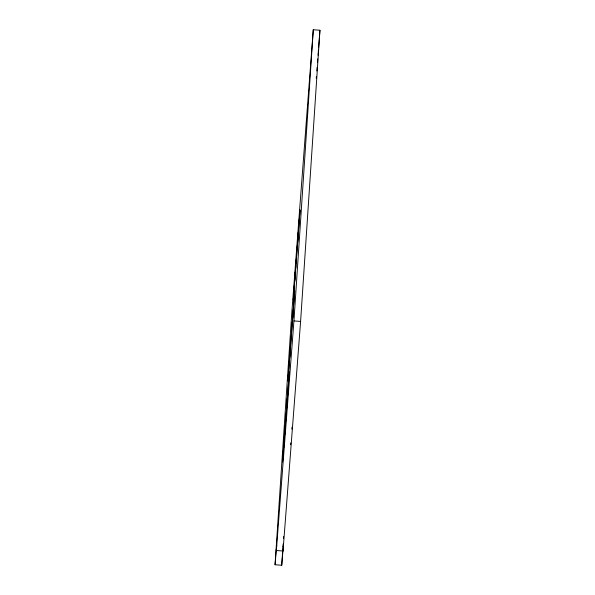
<?xml version="1.0" encoding="UTF-8"?>
<svg xmlns="http://www.w3.org/2000/svg" width="595" height="595" viewBox="0 0 595 595"><rect width="100%" height="100%" fill="white"/><g stroke="black" fill="none" stroke-linecap="round" stroke-linejoin="round"><path stroke-width="0.89" d="M276.355 550.516L276.668 545.392L275.054 564.759L281.725 565.25L283.332 545.883L283.019 551.007L276.355 550.516L293.937 320.936L313.275 29.75L319.946 30.241L300.601 321.426L283.019 551.007M275.054 564.759L291.706 314.071L313.275 29.75M281.725 565.25L282.707 550.449M282.952 546.753L283.138 543.971M283.503 538.423L283.629 536.571M294.748 280.639L295.812 266.047M297.567 243.853L298.623 229.261M289.363 361.641L290.427 347.041M292.182 324.848L293.246 310.255M283.986 442.635L285.05 428.036M286.805 405.849L289.311 371.89L282.543 462.003L287.95 391.837M316.257 78.384L316.399 76.532M316.823 70.976L317.105 67.272M317.462 62.646L317.745 58.942M318.028 55.238L318.451 49.682M318.593 47.831L319.946 30.241M290.643 444.733L290.776 442.896M291.84 429.099L291.974 427.255M297.924 238.454L298.266 234.661M295.105 275.24L295.447 271.446M292.539 319.448L292.889 315.655M289.728 356.241L290.07 352.441M287.162 400.45L287.511 396.649M284.343 437.236L284.693 433.435M293.937 320.936L300.601 321.426M287.965 380.041L287.928 381.001L294.689 290.888L287.965 380.041M293.342 299.047L293.305 300.006L300.066 209.894L293.342 299.047"/></g></svg>
